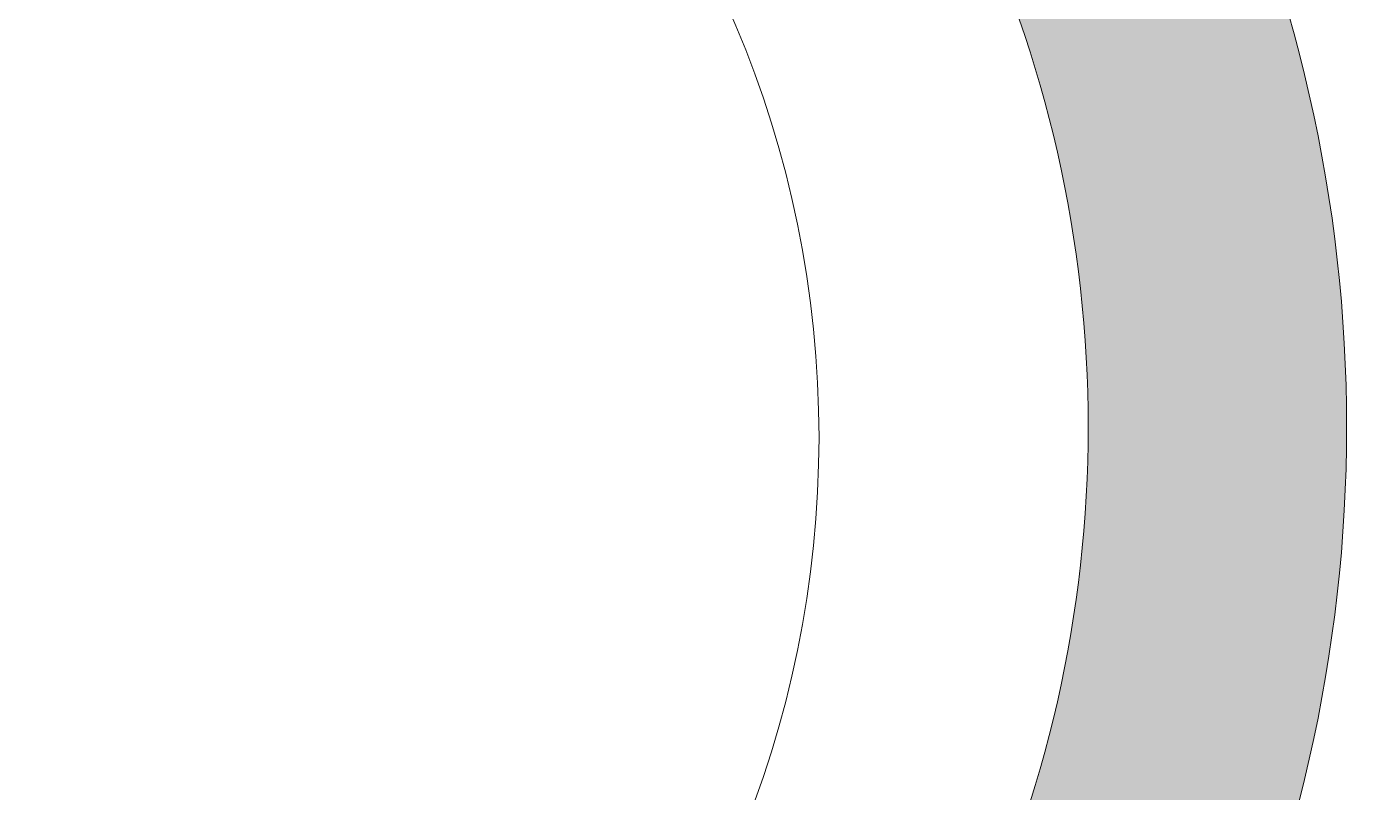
# Model space of a CAD drawing. Header units: metres. Extents: x 512 to 829, y -209 to 245.
# Drawn here: x 728.9843 to 729.2398, y -76.643 to -76.4949 of the extents above; entities that cross this region are included whole.
import ezdxf

# ---------------------------------------------------------------- set-up
doc = ezdxf.new("R2010")
doc.units = ezdxf.units.M
doc.header["$LTSCALE"] = 0.508
doc.layers.add('None', color=7, linetype='Continuous', lineweight=5)

msp = doc.modelspace()

# ---------------------------------------------------------------- hatches: boundary and pattern name
at = {"layer": 'None', "linetype": 'Continuous', "lineweight": 0}
h = msp.add_hatch(color=253, dxfattribs=at)
edge = h.paths.add_edge_path()
edge.add_arc((729.1245898182173, -76.3733199384825), 0.02631001257014599, 151.7176080550565, 235.6582726372639, ccw=False)
edge.add_arc((729.1245866397264, -76.37332192253189), 0.02630815379662751, 67.76075311907198, 151.7105229499699, ccw=False)
edge.add_line((729.1345436158067, -76.3489707914797), (729.1376486158067, -76.3515717914797))
edge.add_line((729.1376486158067, -76.35157179147961), (729.1407176158067, -76.35421579147962))
edge.add_line((729.1407176158067, -76.35421579147965), (729.1437466158067, -76.35690079147965))
edge.add_line((729.1437466158067, -76.35690079147969), (729.1467326158066, -76.3596227914797))
edge.add_line((729.1467326158066, -76.35962279147964), (729.1496896158067, -76.36239279147964))
edge.add_line((729.1496896158067, -76.36239279147969), (729.1526066158067, -76.3652057914797))
edge.add_line((729.1526066158067, -76.36520579147964), (729.1554786158067, -76.36805279147964))
edge.add_line((729.1554786158067, -76.36805279147961), (729.1583156158067, -76.37094479147962))
edge.add_line((729.1583156158067, -76.3709447914797), (729.1611086158067, -76.3738737914797))
edge.add_line((729.1611086158066, -76.3738737914797), (729.1638566158066, -76.37683579147969))
edge.add_line((729.1638566158067, -76.3768357914796), (729.1665706158067, -76.37984479147961))
edge.add_line((729.1665706158067, -76.37984479147963), (729.1692426158066, -76.38289279147962))
edge.add_line((729.1692426158066, -76.38289279147966), (729.1718656158066, -76.38596879147966))
edge.add_line((729.1718656158066, -76.38596879147963), (729.1744476158066, -76.38908579147963))
edge.add_line((729.1744476158067, -76.38908579147972), (729.1769886158066, -76.39224079147974))
edge.add_line((729.1769886158066, -76.39224079147971), (729.1794856158066, -76.3954327914797))
edge.add_line((729.1794856158067, -76.39543279147972), (729.1819306158067, -76.39864979147973))
edge.add_line((729.1819306158067, -76.39864979147967), (729.1843366158066, -76.40190679147966))
edge.add_line((729.1843366158066, -76.40190679147963), (729.1866976158066, -76.40520079147963))
edge.add_line((729.1866976158067, -76.40520079147961), (729.1890126158066, -76.4085257914796))
edge.add_line((729.1890126158066, -76.40852579147963), (729.1912776158066, -76.41188179147963))
edge.add_line((729.1912776158067, -76.41188179147969), (729.1934946158067, -76.41526479147969))
edge.add_line((729.1934946158067, -76.41526479147967), (729.1956656158067, -76.41868079147967))
edge.add_line((729.1956656158067, -76.41868079147969), (729.1977866158066, -76.4221217914797))
edge.add_line((729.1977866158066, -76.42212179147964), (729.1998656158066, -76.42560479147963))
edge.add_line((729.1998656158066, -76.42560479147971), (729.2018896158066, -76.42910679147973))
edge.add_line((729.2018896158066, -76.42910679147963), (729.2038686158066, -76.43264079147963))
edge.add_line((729.2038686158066, -76.43264079147968), (729.2057976158067, -76.43620679147969))
edge.add_line((729.2057976158067, -76.43620679147966), (729.2076716158067, -76.43978679147965))
edge.add_line((729.2076716158067, -76.43978679147972), (729.2094966158066, -76.44339479147973))
edge.add_line((729.2094966158066, -76.4433947914797), (729.2112756158066, -76.44703679147969))
edge.add_line((729.2112756158067, -76.44703679147972), (729.2130016158067, -76.45070179147973))
edge.add_line((729.2130016158067, -76.45070179147967), (729.2146756158066, -76.45438579147967))
edge.add_line((729.2146756158066, -76.4543857914797), (729.2162956158066, -76.4580917914797))
edge.add_line((729.2162956158066, -76.45809179147966), (729.2178656158067, -76.46181979147966))
edge.add_line((729.2178656158067, -76.46181979147968), (729.2193876158067, -76.46558179147968))
edge.add_line((729.2193876158067, -76.46558179147962), (729.2208526158067, -76.46935679147961))
edge.add_line((729.2208526158066, -76.46935679147964), (729.2222636158066, -76.47314579147965))
edge.add_line((729.2222636158067, -76.47314579147962), (729.2236246158067, -76.47696279147962))
edge.add_line((729.2236246158067, -76.47696279147965), (729.2249316158067, -76.48079679147966))
edge.add_line((729.2249316158067, -76.48079679147963), (729.2261806158067, -76.48463979147962))
edge.add_line((729.2261806158067, -76.48463979147971), (729.2273816158067, -76.48851079147971))
edge.add_line((729.2273816158066, -76.48851079147971), (729.2285246158066, -76.49239479147971))
edge.add_line((729.2285246158067, -76.49239479147968), (729.2296146158067, -76.49629079147968))
edge.add_line((729.2296146158067, -76.49629079147962), (729.2306506158067, -76.50020979147963))
edge.add_line((729.2306506158067, -76.50020979147962), (729.2316296158067, -76.50413079147962))
edge.add_line((729.2316296158067, -76.50413079147972), (729.2325546158067, -76.50806979147973))
edge.add_line((729.2325546158066, -76.50806979147967), (729.2334266158066, -76.51202879147968))
edge.add_line((729.2334266158067, -76.51202879147968), (729.2342396158067, -76.51598779147966))
edge.add_line((729.2342396158067, -76.51598779147969), (729.2349996158067, -76.5199637914797))
edge.add_line((729.2349996158066, -76.51996379147965), (729.2357046158066, -76.52395779147965))
edge.add_line((729.2357046158066, -76.52395779147969), (729.2363516158066, -76.5279497914797))
edge.add_line((729.2363516158066, -76.52794979147973), (729.2369446158066, -76.53195679147973))
edge.add_line((729.2369446158067, -76.53195679147973), (729.2374796158067, -76.53596679147972))
edge.add_line((729.2374796158067, -76.53596679147972), (729.2379606158067, -76.53999079147972))
edge.add_line((729.2379606158066, -76.53999079147968), (729.2383836158066, -76.54401979147968))
edge.add_line((729.2383836158067, -76.54401979147963), (729.2387516158067, -76.54804879147963))
edge.add_line((729.2387516158067, -76.54804879147969), (729.2390616158067, -76.5520817914797))
edge.add_line((729.2390616158067, -76.55208179147962), (729.2393166158067, -76.55612679147961))
edge.add_line((729.2393166158066, -76.55612679147964), (729.2395136158066, -76.56017379147963))
edge.add_line((729.2395136158067, -76.56017379147966), (729.2396546158067, -76.56420779147965))
edge.add_line((729.2396546158067, -76.5642077914797), (729.2397406158067, -76.56825779147971))
edge.add_line((729.2397406158067, -76.56825779147971), (729.2397686158067, -76.57230879147971))
edge.add_line((729.2397686158066, -76.57230879147971), (729.2397406158066, -76.5763597914797))
edge.add_line((729.2397406158067, -76.57635979147972), (729.2396546158067, -76.58040879147971))
edge.add_line((729.2396546158067, -76.58040879147961), (729.2395136158067, -76.58444379147963))
edge.add_line((729.2395136158067, -76.58444379147966), (729.2393166158067, -76.58849079147964))
edge.add_line((729.2393166158066, -76.58849079147967), (729.2390616158066, -76.59253379147967))
edge.add_line((729.2390616158067, -76.5925337914797), (729.2387516158067, -76.5965687914797))
edge.add_line((729.2387516158067, -76.59656879147974), (729.2383836158067, -76.60059779147974))
edge.add_line((729.2383836158067, -76.60059779147969), (729.2379606158067, -76.60462379147968))
edge.add_line((729.2379606158066, -76.60462379147964), (729.2374806158066, -76.60864979147964))
edge.add_line((729.2374806158067, -76.6086497914797), (729.2369436158067, -76.61266379147972))
edge.add_line((729.2369436158067, -76.61266379147969), (729.2363526158067, -76.6166587914797))
edge.add_line((729.2363526158067, -76.61665879147972), (729.2357056158068, -76.62065579147972))
edge.add_line((729.2357056158066, -76.62065579147963), (729.2349996158066, -76.62465279147962))
edge.add_line((729.2349996158066, -76.62465279147966), (729.2342396158066, -76.62862979147968))
edge.add_line((729.2342396158067, -76.62862979147974), (729.2334256158067, -76.63258979147973))
edge.add_line((729.2334256158067, -76.63258979147963), (729.2325566158067, -76.63653879147964))
edge.add_line((729.2325566158066, -76.63653879147967), (729.2316306158067, -76.64048679147966))
edge.add_line((729.2316306158067, -76.6404867914797), (729.2306486158067, -76.6444157914797))
edge.add_line((729.2306486158067, -76.64441579147967), (729.2296146158067, -76.64832579147968))
edge.add_line((729.2296146158067, -76.64832579147969), (729.2285246158067, -76.65222179147969))
edge.add_line((729.2285246158067, -76.65222179147963), (729.2273816158067, -76.65610579147963))
edge.add_line((729.2273816158066, -76.65610579147972), (729.2261806158066, -76.65997679147972))
edge.add_line((729.2261806158067, -76.65997679147972), (729.2249316158067, -76.66381979147971))
edge.add_line((729.2249316158067, -76.66381979147968), (729.2236246158067, -76.66765379147968))
edge.add_line((729.2236246158067, -76.66765379147967), (729.2222656158067, -76.67146679147967))
edge.add_line((729.2222656158067, -76.6714667914797), (729.2208536158067, -76.67525979147969))
edge.add_line((729.2208536158066, -76.67525979147968), (729.2193856158066, -76.67903979147968))
edge.add_line((729.2193856158067, -76.67903979147968), (729.2178686158067, -76.6827887914797))
edge.add_line((729.2178686158067, -76.68278879147965), (729.2163006158066, -76.68651479147965))
edge.add_line((729.2163006158066, -76.68651479147968), (729.2146776158066, -76.69022679147969))
edge.add_line((729.2146776158066, -76.69022679147963), (729.2130036158067, -76.69391079147962))
edge.add_line((729.2130036158067, -76.69391079147965), (729.2112776158067, -76.69757579147966))
edge.add_line((729.2112776158067, -76.69757579147972), (729.2094976158066, -76.70121879147972))
edge.add_line((729.2094976158066, -76.70121879147973), (729.2076756158067, -76.70482279147974))
edge.add_line((729.2076756158067, -76.70482279147973), (729.2057956158067, -76.70841479147973))
edge.add_line((729.2057956158067, -76.70841479147964), (729.2038636158067, -76.71198279147964))
edge.add_line((729.2038636158067, -76.71198279147973), (729.2018896158066, -76.71550879147972))
edge.add_line((729.2018896158066, -76.71550879147969), (729.1998686158066, -76.7190047914797))
edge.add_line((729.1998686158066, -76.71900479147973), (729.1977906158066, -76.72248779147972))
edge.add_line((729.1977906158066, -76.7224877914797), (729.1956666158067, -76.72593479147969))
edge.add_line((729.1956666158067, -76.72593479147963), (729.1934956158067, -76.72935079147963))
edge.add_line((729.1934956158067, -76.72935079147965), (729.1912756158067, -76.73273879147965))
edge.add_line((729.1912756158067, -76.73273879147973), (729.1890096158068, -76.73609379147973))
edge.add_line((729.1890096158066, -76.73609379147968), (729.1866986158067, -76.73941279147968))
edge.add_line((729.1866986158067, -76.73941279147971), (729.1843416158067, -76.7427017914797))
edge.add_line((729.1843416158067, -76.7427017914797), (729.1819366158068, -76.74595879147972))
edge.add_line((729.1819366158066, -76.74595879147967), (729.1794886158067, -76.74917979147966))
edge.add_line((729.1794886158067, -76.74917979147972), (729.1769886158066, -76.75237579147972))
edge.add_line((729.1769886158066, -76.75237579147972), (729.1744516158067, -76.75552479147971))
edge.add_line((729.1744516158067, -76.75552479147973), (729.1718726158067, -76.75863879147974))
edge.add_line((729.1718726158067, -76.75863879147971), (729.1692426158068, -76.76172379147971))
edge.add_line((729.1692426158066, -76.76172379147965), (729.1665746158067, -76.76476679147964))
edge.add_line((729.1665746158067, -76.7647667914797), (729.1638636158067, -76.7677717914797))
edge.add_line((729.1638636158067, -76.76777179147973), (729.1611106158067, -76.77073979147973))
edge.add_line((729.1611106158067, -76.77073979147963), (729.1583166158067, -76.77366979147963))
edge.add_line((729.1583166158066, -76.77366979147973), (729.1554796158066, -76.77656179147972))
edge.add_line((729.1554796158066, -76.77656179147971), (729.1526076158066, -76.77940879147971))
edge.add_line((729.1526076158067, -76.77940879147968), (729.1496906158067, -76.78222179147969))
edge.add_line((729.1496906158067, -76.78222179147963), (729.1467336158066, -76.78499179147963))
edge.add_line((729.1467336158066, -76.78499179147968), (729.1437516158067, -76.78771079147968))
edge.add_line((729.1437516158067, -76.78771079147964), (729.1407196158067, -76.79039879147963))
edge.add_line((729.1407196158067, -76.79039879147967), (729.1376476158067, -76.79304479147967))
edge.add_line((729.1376476158066, -76.7930447914797), (729.1345496158066, -76.7956397914797))
edge.add_arc((729.1245922515816, -76.7712897423529), 0.0263072992682369, -151.712197249506, -67.75907881954078, ccw=False)
edge.add_arc((729.1245924662818, -76.77128982811041), 0.02630744768851916, 124.33670262321169, 208.2874166844701, ccw=False)
edge.add_line((729.1097536158067, -76.74956679147965), (729.1157246158067, -76.74618479147966))
edge.add_line((729.1157246158067, -76.74618479147966), (729.1150106158067, -76.74619679147966))
edge.add_line((729.1150106158067, -76.74619679147963), (729.1152436158067, -76.74597879147963))
edge.add_line((729.1152436158067, -76.74597879147973), (729.1176516158066, -76.74365679147974))
edge.add_line((729.1176516158066, -76.74365679147968), (729.1200306158066, -76.74129779147968))
edge.add_line((729.1200306158066, -76.74129779147972), (729.1223756158066, -76.73890779147973))
edge.add_line((729.1223756158066, -76.73890779147973), (729.1246876158066, -76.73648379147974))
edge.add_line((729.1246876158067, -76.73648379147971), (729.1269706158067, -76.73402279147972))
edge.add_line((729.1269706158066, -76.73402279147967), (729.1292126158066, -76.73153779147967))
edge.add_line((729.1292126158066, -76.7315377914797), (729.1314176158066, -76.7290217914797))
edge.add_line((729.1314176158066, -76.72902179147968), (729.1335916158066, -76.72647179147968))
edge.add_line((729.1335916158066, -76.72647179147964), (729.1357276158066, -76.72389279147964))
edge.add_line((729.1357276158067, -76.72389279147967), (729.1378276158067, -76.72128679147967))
edge.add_line((729.1378276158067, -76.72128679147966), (729.1398916158067, -76.71864779147967))
edge.add_line((729.1398916158066, -76.71864779147973), (729.1419196158066, -76.71597979147973))
edge.add_line((729.1419196158066, -76.71597979147964), (729.1439076158066, -76.71328779147964))
edge.add_line((729.1439076158067, -76.71328779147973), (729.1458596158067, -76.71056379147973))
edge.add_line((729.1458596158067, -76.71056379147967), (729.1477736158067, -76.70781379147968))
edge.add_line((729.1477736158066, -76.70781379147968), (729.1496456158067, -76.70504279147967))
edge.add_line((729.1496456158067, -76.70504279147963), (729.1514836158067, -76.70223779147963))
edge.add_line((729.1514836158067, -76.70223779147966), (729.1532816158067, -76.69940879147967))
edge.add_line((729.1532816158067, -76.69940879147964), (729.1550356158067, -76.69656279147964))
edge.add_line((729.1550356158067, -76.69656279147966), (729.1567536158067, -76.69368279147967))
edge.add_line((729.1567536158067, -76.69368279147966), (729.1584296158067, -76.69078279147965))
edge.add_line((729.1584296158067, -76.6907827914797), (729.1600636158066, -76.6878647914797))
edge.add_line((729.1600636158066, -76.68786479147968), (729.1616596158066, -76.6849167914797))
edge.add_line((729.1616596158067, -76.68491679147974), (729.1632126158066, -76.68194979147972))
edge.add_line((729.1632126158066, -76.68194979147972), (729.1647226158066, -76.67896379147972))
edge.add_line((729.1647226158067, -76.67896379147965), (729.1661956158067, -76.67594779147966))
edge.add_line((729.1661956158066, -76.67594779147964), (729.1676236158066, -76.67291579147964))
edge.add_line((729.1676236158066, -76.67291579147968), (729.1690086158067, -76.66986779147969))
edge.add_line((729.1690086158067, -76.66986779147965), (729.1703496158067, -76.66680179147964))
edge.add_line((729.1703496158067, -76.66680179147966), (729.1716486158067, -76.66371379147965))
edge.add_line((729.1716486158067, -76.66371379147972), (729.1729046158067, -76.66061079147974))
edge.add_line((729.1729046158066, -76.66061079147971), (729.1741176158066, -76.6574867914797))
edge.add_line((729.1741176158066, -76.65748679147964), (729.1752846158066, -76.65435079147964))
edge.add_line((729.1752846158066, -76.65435079147971), (729.1764106158066, -76.65119279147972))
edge.add_line((729.1764106158066, -76.65119279147973), (729.1774906158066, -76.64802479147973))
edge.add_line((729.1774906158066, -76.64802479147966), (729.1785256158066, -76.64484079147967))
edge.add_line((729.1785256158066, -76.64484079147974), (729.1795186158066, -76.64163879147974))
edge.add_line((729.1795186158066, -76.64163879147964), (729.1804636158066, -76.63842779147964))
edge.add_line((729.1804636158066, -76.63842779147967), (729.1813676158066, -76.63519779147967))
edge.add_line((729.1813676158067, -76.63519779147964), (729.1822236158067, -76.63196179147964))
edge.add_line((729.1822236158066, -76.63196179147963), (729.1830346158066, -76.62871579147964))
edge.add_line((729.1830346158067, -76.62871579147964), (729.1837986158067, -76.62545679147962))
edge.add_line((729.1837986158066, -76.62545679147968), (729.1845196158066, -76.62218279147969))
edge.add_line((729.1845196158067, -76.62218279147964), (729.1851936158067, -76.61890279147963))
edge.add_line((729.1851936158066, -76.61890279147963), (729.1858226158066, -76.61561179147964))
edge.add_line((729.1858226158066, -76.61561179147964), (729.1864056158066, -76.61231179147964))
edge.add_line((729.1864056158066, -76.61231179147967), (729.1869406158066, -76.60900479147969))
edge.add_line((729.1869406158066, -76.60900479147972), (729.1874316158066, -76.60568979147972))
edge.add_line((729.1874316158066, -76.60568979147968), (729.1878746158067, -76.60237479147968))
edge.add_line((729.1878746158067, -76.60237479147963), (729.1882706158067, -76.59905179147964))
edge.add_line((729.1882706158067, -76.59905179147972), (729.1886216158067, -76.59571079147972))
edge.add_line((729.1886216158067, -76.59571079147963), (729.1889266158067, -76.59237979147964))
edge.add_line((729.1889266158066, -76.59237979147963), (729.1891826158067, -76.58904479147962))
edge.add_line((729.1891826158067, -76.58904479147964), (729.1893936158067, -76.58570179147964))
edge.add_line((729.1893936158067, -76.58570179147966), (729.1895556158067, -76.58235479147967))
edge.add_line((729.1895556158066, -76.5823547914797), (729.1896736158067, -76.57900479147969))
edge.add_line((729.1896736158067, -76.57900479147963), (729.1897446158067, -76.57565579147963))
edge.add_line((729.1897446158066, -76.57565579147968), (729.1897676158067, -76.57230879147968))
edge.add_line((729.1897676158067, -76.57230879147971), (729.1897446158066, -76.56896179147971))
edge.add_line((729.1897446158066, -76.56896179147964), (729.1896736158066, -76.56561179147965))
edge.add_line((729.1896736158067, -76.56561179147968), (729.1895556158066, -76.56226279147968))
edge.add_line((729.1895556158066, -76.56226279147972), (729.1893936158066, -76.55891579147972))
edge.add_line((729.1893936158067, -76.55891579147965), (729.1891826158067, -76.55557079147965))
edge.add_line((729.1891826158067, -76.55557079147968), (729.1889266158066, -76.55223879147968))
edge.add_line((729.1889266158066, -76.55223879147968), (729.1886216158066, -76.54890479147969))
edge.add_line((729.1886216158067, -76.54890479147969), (729.1882716158067, -76.5455687914797))
edge.add_line((729.1882716158067, -76.5455687914797), (729.1878736158067, -76.5422407914797))
edge.add_line((729.1878736158067, -76.54224079147968), (729.1874306158066, -76.53892279147968))
edge.add_line((729.1874306158066, -76.53892279147965), (729.1869406158066, -76.53560979147964))
edge.add_line((729.1869406158066, -76.53560979147971), (729.1864046158066, -76.53230379147972))
edge.add_line((729.1864046158066, -76.53230379147965), (729.1858226158066, -76.52900379147965))
edge.add_line((729.1858226158066, -76.52900379147968), (729.1851926158066, -76.5257107914797))
edge.add_line((729.1851926158066, -76.5257107914797), (729.1845206158066, -76.5224357914797))
edge.add_line((729.1845206158067, -76.52243579147967), (729.1837996158067, -76.51916279147966))
edge.add_line((729.1837996158067, -76.51916279147963), (729.1830336158067, -76.51590279147963))
edge.add_line((729.1830336158066, -76.51590279147968), (729.1822236158066, -76.51265579147967))
edge.add_line((729.1822236158066, -76.51265579147969), (729.1813666158066, -76.50941679147968))
edge.add_line((729.1813666158066, -76.50941679147968), (729.1804636158066, -76.50618879147967))
edge.add_line((729.1804636158066, -76.50618879147964), (729.1795186158066, -76.50297779147965))
edge.add_line((729.1795186158066, -76.50297779147968), (729.1785256158066, -76.49977579147968))
edge.add_line((729.1785256158066, -76.49977579147969), (729.1774906158066, -76.4965917914797))
edge.add_line((729.1774906158066, -76.49659179147966), (729.1764116158066, -76.49342679147966))
edge.add_line((729.1764116158066, -76.49342679147969), (729.1752856158066, -76.4902677914797))
edge.add_line((729.1752856158066, -76.49026779147971), (729.1741156158066, -76.48712679147971))
edge.add_line((729.1741156158066, -76.48712679147968), (729.1729036158066, -76.48400379147967))
edge.add_line((729.1729036158067, -76.48400379147972), (729.1716476158067, -76.48089979147973))
edge.add_line((729.1716476158067, -76.48089979147971), (729.1703466158067, -76.47780879147972))
edge.add_line((729.1703466158067, -76.47780879147967), (729.1690056158067, -76.47474279147967))
edge.add_line((729.1690056158067, -76.47474279147968), (729.1676216158066, -76.47169679147969))
edge.add_line((729.1676216158066, -76.47169679147964), (729.1661926158066, -76.46866179147963))
edge.add_line((729.1661926158066, -76.46866179147969), (729.1647226158066, -76.4656527914797))
edge.add_line((729.1647226158067, -76.46565279147967), (729.1632116158066, -76.46266579147967))
edge.add_line((729.1632116158066, -76.46266579147971), (729.1616576158066, -76.4596967914797))
edge.add_line((729.1616576158067, -76.4596967914797), (729.1600646158067, -76.45675179147972))
edge.add_line((729.1600646158066, -76.45675179147963), (729.1584296158067, -76.45383279147963))
edge.add_line((729.1584296158067, -76.45383279147961), (729.1567516158067, -76.45092879147961))
edge.add_line((729.1567516158067, -76.45092879147967), (729.1550356158067, -76.44805479147968))
edge.add_line((729.1550356158067, -76.44805479147965), (729.1532826158067, -76.44520979147964))
edge.add_line((729.1532826158067, -76.44520979147967), (729.1514836158067, -76.44237879147965))
edge.add_line((729.1514836158067, -76.44237879147965), (729.1496436158067, -76.43957179147965))
edge.add_line((729.1496436158067, -76.4395717914797), (729.1477716158066, -76.4367977914797))
edge.add_line((729.1477716158066, -76.43679779147965), (729.1458596158067, -76.43405079147965))
edge.add_line((729.1458596158067, -76.43405079147965), (729.1439066158067, -76.43132679147965))
edge.add_line((729.1439066158067, -76.4313267914797), (729.1419166158067, -76.4286327914797))
edge.add_line((729.1419166158066, -76.42863279147969), (729.1398886158066, -76.42596479147969))
edge.add_line((729.1398886158066, -76.42596479147971), (729.1378256158066, -76.42332679147972))
edge.add_line((729.1378256158066, -76.42332679147967), (729.1357226158066, -76.42071679147966))
edge.add_line((729.1357226158067, -76.42071679147966), (729.1335886158067, -76.41813979147966))
edge.add_line((729.1335886158066, -76.41813979147969), (729.1314186158066, -76.41559579147969))
edge.add_line((729.1314186158066, -76.41559579147963), (729.1292056158067, -76.41307079147963))
edge.add_line((729.1292056158067, -76.41307079147964), (729.1269636158066, -76.41058479147965))
edge.add_line((729.1269636158066, -76.41058479147966), (729.1246866158066, -76.40813079147966))
edge.add_line((729.1246866158067, -76.40813079147972), (729.1223746158067, -76.40570679147973))
edge.add_line((729.1223746158066, -76.4057067914797), (729.1200296158066, -76.40331679147971))
edge.add_line((729.1200296158066, -76.40331679147971), (729.1176506158066, -76.4009577914797))
edge.add_line((729.1176506158066, -76.40095779147964), (729.1156956158067, -76.39907279147965))
edge.add_line((729.1156956158067, -76.39907279147963), (729.1097476158067, -76.39504379147962))
edge.add_line((729.1097476158067, -76.39504379147968), (729.1097476158067, -76.39504379147968))
msp.add_hatch(color=9, dxfattribs=at).paths.add_polyline_path([(729.1353446158066, -76.3596407914797), (729.1368328970567, -76.36150114304212), (729.1382977408067, -76.36333219772962), (729.1397391470566, -76.3651339555422), (729.1411571158067, -76.36690641647965), (729.1425516470566, -76.36864958054218), (729.1439227408066, -76.37036344772969), (729.1452703970567, -76.37204801804216), (729.1465946158066, -76.37370329147961), (729.1478953970567, -76.37532926804215), (729.1491727408066, -76.37692594772966), (729.1504266470566, -76.37849333054214), (729.1516571158066, -76.38003141647971), (729.1528641470567, -76.38154020554214), (729.1540477408066, -76.38301969772965), (729.1552078970567, -76.38446989304214), (729.1563446158067, -76.38589079147971), (729.1574578970567, -76.38728239304214), (729.1585477408066, -76.38864469772966), (729.1596141470567, -76.38997770554215), (729.1606571158067, -76.39128141647961), (729.1616766470567, -76.39255583054216), (729.1626727408067, -76.39380094772969), (729.1636453970567, -76.39501676804218), (729.1645946158067, -76.39620329147965), (729.1655203970566, -76.3973605180422), (729.1664227408066, -76.39848844772962), (729.1673016470567, -76.39958708054212), (729.1681571158067, -76.4006564164797), (729.1689891470567, -76.40169645554215), (729.1697977408066, -76.40270719772968), (729.1705828970566, -76.40368864304219), (729.1713446158067, -76.40464079147966), (729.1720828970566, -76.40556364304211), (729.1727977408067, -76.40645719772965), (729.1734891470567, -76.40732145554216), (729.1741571158067, -76.40815641647964), (729.1748016470567, -76.40896208054221), (729.1754227408067, -76.40973844772964), (729.1760203970566, -76.41048551804215), (729.1765946158066, -76.41120329147964), (729.1771453970566, -76.41189176804221), (729.1776727408067, -76.41255094772964), (729.1781766470567, -76.41318083054216), (729.1786571158067, -76.41378141647965), (729.1791141470567, -76.41435270554211), (729.1795477408067, -76.41489469772966), (729.1799578970566, -76.41540739304219), (729.1803446158067, -76.41589079147968), (729.1807078970567, -76.41634489304215), (729.1810477408067, -76.4167696977297), (729.1813641470567, -76.41716520554212), (729.1816571158066, -76.41753141647962), (729.1819266470567, -76.4178683305422), (729.1821727408067, -76.41817594772965), (729.1823953970567, -76.41845426804218), (729.1825946158067, -76.41870329147969), (729.1827703970566, -76.41892301804216), (729.1829227408067, -76.41911344772961), (729.1830516470567, -76.41927458054215), (729.1831571158067, -76.41940641647966), (729.1832391470566, -76.41950895554214), (729.1832977408067, -76.41958219772971), (729.1833328970566, -76.41962614304214), (729.1833446158066, -76.41964079147965), (729.1833494986191, -76.4196527543703), (729.1833641470566, -76.41968864304215), (729.1833885611192, -76.4197484574953), (729.1834227408067, -76.41983219772965), (729.1834666861191, -76.4199398637453), (729.1835203970567, -76.42007145554214), (729.1835838736191, -76.4202269731203), (729.1836571158067, -76.42040641647964), (729.1837401236191, -76.42060978562029), (729.1838328970566, -76.42083708054213), (729.1839354361191, -76.42108830124528), (729.1840477408067, -76.42136344772962), (729.1841698111192, -76.42166251999527), (729.1843016470566, -76.42198551804222), (729.1844432486191, -76.42233244187025), (729.1845946158066, -76.4227032914797), (729.1847557486192, -76.42309806687024), (729.1849266470566, -76.42351676804219), (729.1851073111192, -76.42395939499534), (729.1852977408066, -76.42442594772967), (729.1854979361192, -76.42491642624532), (729.1857078970567, -76.42543083054215), (729.1859276236191, -76.4259691606203), (729.1861571158066, -76.42653141647963), (729.1863963736191, -76.42711759812028), (729.1866453970566, -76.42772770554222), (729.1869041861191, -76.42836173874525), (729.1871727408067, -76.4290196977297), (729.1874510611192, -76.42970158249534), (729.1877391470566, -76.43040739304217), (729.1880369986192, -76.43113712937031), (729.1883446158066, -76.43189079147965), (729.1886619986192, -76.43266837937028), (729.1889891470566, -76.43346989304212), (729.1893260611191, -76.43429533249525), (729.1896727408066, -76.4351446977297), (729.1900291861192, -76.43601798874533), (729.1903953970567, -76.43691520554216), (729.1907713736191, -76.4378363481203), (729.1911571158066, -76.43878141647963), (729.1915526236191, -76.43975041062026), (729.1919578970567, -76.4407433305422), (729.1923729361191, -76.44176017624534), (729.1927977408067, -76.44280094772967), (729.1932323111191, -76.4438656449953), (729.1936766470567, -76.44495426804212), (729.1941307486192, -76.44606681687026), (729.1945946158066, -76.4472032914797), (729.1950682486191, -76.44836369187033), (729.1955516470566, -76.44954801804215), (729.1960448111191, -76.45075626999528), (729.1965477408066, -76.45198844772972), (729.1970604361192, -76.45324455124535), (729.1975828970567, -76.45452458054217), (729.1981151236191, -76.4558285356203), (729.1986571158067, -76.45715641647962), (729.1992088736191, -76.45850822312025), (729.1997703970567, -76.45988395554218), (729.2003416861191, -76.46128361374531), (729.2009227408066, -76.46270719772963), (729.2015135611191, -76.46415470749525), (729.2021141470567, -76.46562614304219), (729.2027244986192, -76.46712150437031), (729.2033446158066, -76.46864079147963), (729.203966734459, -76.47016724643572), (729.204583090416, -76.47168411130394), (729.2051936836777, -76.47319138608418), (729.2057985142442, -76.47468907077655), (729.2063975821153, -76.47617716538105), (729.206990887291, -76.47765566989767), (729.2075784297715, -76.47912458432631), (729.2081602095567, -76.4805839086672), (729.2087362266465, -76.4820336429201), (729.209306481041, -76.48347378708513), (729.2098709727403, -76.48490434116229), (729.2104297017441, -76.48632530515158), (729.2109826680528, -76.48773667905289), (729.211529871666, -76.48913846286644), (729.212071312584, -76.490530656592), (729.2126069908066, -76.4919132602297), (729.2131369063341, -76.49328627377952), (729.213661059166, -76.49464969724136), (729.2141794493027, -76.49600353061544), (729.2146920767442, -76.49734777390154), (729.2151989414903, -76.49868242709977), (729.215700043541, -76.50000749021012), (729.2161953828966, -76.50132296323261), (729.2166849595567, -76.50262884616711), (729.2171687735215, -76.50392513901386), (729.217646824791, -76.50521184177262), (729.2181191133652, -76.50648895444351), (729.2185856392441, -76.50775647702653), (729.2190464024277, -76.50901440952168), (729.2195014029161, -76.51026275192885), (729.219950640709, -76.51150150424826), (729.2203941158067, -76.51273066647968), (729.220831828209, -76.51395023862324), (729.2212637779161, -76.51516022067892), (729.2216899649278, -76.51636061264662), (729.2221103892441, -76.51755141452657), (729.2225250508652, -76.51873262631852), (729.222933949791, -76.51990424802261), (729.2233370860215, -76.52106627963883), (729.2237344595567, -76.52221872116718), (729.2241260703966, -76.52336157260766), (729.224511918541, -76.52449483396015), (729.2248920039902, -76.52561850522477), (729.2252663267442, -76.52673258640152), (729.2256348868027, -76.5278370774904), (729.225997684166, -76.52893197849141), (729.226354718834, -76.53001728940444), (729.2267059908066, -76.53109301022971), (729.227051500084, -76.532159140967), (729.227391246666, -76.53321568161641), (729.2277252305528, -76.53426263217796), (729.2280534517441, -76.53529999265152), (729.2283759102403, -76.53632776303732), (729.228692606041, -76.53734594333514), (729.2290035391466, -76.53835453354509), (729.2293087095567, -76.53935353366717), (729.2296081172715, -76.54034294370138), (729.2299017622911, -76.5413227636476), (729.2301896446153, -76.54229299350607), (729.2304717642442, -76.54325363327655), (729.2307481211777, -76.54420468295916), (729.231018715416, -76.5451461425539), (729.231283546959, -76.54607801206078), (729.2315426158067, -76.54700029147966), (729.2317923445664, -76.54790960727553), (729.2320291558457, -76.54880258591322), (729.2322530496446, -76.54967922739274), (729.2324640259629, -76.5505395317141), (729.2326620848008, -76.55138349887716), (729.2328472261582, -76.55221112888205), (729.2330194500352, -76.55302242172866), (729.2331787564317, -76.5538173774172), (729.2333251453476, -76.55459599594747), (729.2334586167832, -76.55535827731956), (729.2335791707383, -76.55610422153336), (729.233686807213, -76.55683382858899), (729.233781526207, -76.55754709848645), (729.2338633277208, -76.55824403122574), (729.2339322117539, -76.55892462680686), (729.2339881783066, -76.55958888522969), (729.234031227379, -76.56023680649434), (729.2340613589707, -76.56086839060072), (729.2340785730821, -76.56148363754903), (729.2340828697129, -76.56208254733906), (729.2340742488633, -76.56266511997092), (729.2340527105332, -76.56323135544449), (729.2340182547227, -76.56378125376), (729.2339708814317, -76.56431481491722), (729.2339105906602, -76.56483203891617), (729.2338373824082, -76.56533292575705), (729.2337512566758, -76.56581747543964), (729.233652213463, -76.56628568796407), (729.2335402527696, -76.56673756333021), (729.2334153745958, -76.56717310153829), (729.2332775789414, -76.56759230258808), (729.2331268658066, -76.5679951664797), (729.2329632351914, -76.56838169321304), (729.2327866870958, -76.5687518827882), (729.2325972215195, -76.5691057352052), (729.2323948384629, -76.56944325046402), (729.2321795379258, -76.56976442856467), (729.2319513199083, -76.57006926950703), (729.2317101844102, -76.57035777329122), (729.2314561314316, -76.57062993991713), (729.2311891609727, -76.57088576938497), (729.2309092730333, -76.57112526169453), (729.2306164676133, -76.57134841684592), (729.2303107447129, -76.57155523483902), (729.229992104332, -76.57174571567396), (729.2296605464708, -76.57191985935071), (729.2293160711289, -76.5720776658693), (729.2289586783066, -76.57221913522972), (729.2285883680039, -76.57234426743184), (729.2282051402208, -76.5724530624758), (729.2278089949571, -76.57254552036147), (729.227399932213, -76.57262164108909), (729.2269779519883, -76.57268142465841), (729.2265430542832, -76.57272487106957), (729.2260952390977, -76.57275198032244), (729.2256345064317, -76.57276275241713), (729.2251608562851, -76.57275718735366), (729.2246742886582, -76.57273528513201), (729.2241748035508, -76.57269704575208), (729.2236624009629, -76.57264246921409), (729.2231370808945, -76.57257155551781), (729.2225988433457, -76.57248430466325), (729.2220476883165, -76.57238071665051), (729.2214836158066, -76.57226079147972), (729.220917541832, -76.5721286718508), (729.2203603824082, -76.57198850046404), (729.2198121375352, -76.57184027731955), (729.2192728072129, -76.57168400241721), (729.2187423914414, -76.57151967575703), (729.2182208902207, -76.571347297339), (729.2177083035508, -76.57116686716324), (729.2172046314316, -76.57097838522964), (729.2167098738634, -76.5707818515383), (729.2162240308458, -76.570577266089), (729.2157471023789, -76.57036462888198), (729.2152790884629, -76.57014393991722), (729.2148199890977, -76.5699151991945), (729.2143698042833, -76.56967840671405), (729.2139285340196, -76.56943356247575), (729.2134961783066, -76.56918066647972), (729.2130727371446, -76.56891971872574), (729.2126582105332, -76.56865071921402), (729.2122525984727, -76.56837366794457), (729.2118559009629, -76.56808856491716), (729.211468118004, -76.56779541013202), (729.2110892495957, -76.56749420358904), (729.2107192957383, -76.56718494528832), (729.2103582564316, -76.56686763522964), (729.2100061316758, -76.56654227341323), (729.2096629214707, -76.5662088598391), (729.2093286258164, -76.565867394507), (729.2090032447129, -76.56551787741716), (729.2086867781602, -76.56516030856949), (729.2083792261582, -76.56479468796408), (729.208080588707, -76.56442101560071), (729.2077908658066, -76.56403929147973), (729.2075100574571, -76.56364951560079), (729.2072381636582, -76.563251687964), (729.2069751844102, -76.56284580856948), (729.2067211197129, -76.56243187741723), (729.2064759695664, -76.56200989450701), (729.2062397339707, -76.56157985983907), (729.2060124129258, -76.56114177341328), (729.2057940064317, -76.56069563522965), (729.2055845144884, -76.56024144528828), (729.2053839370957, -76.55977920358907), (729.2051922742539, -76.55930891013202), (729.2050095259629, -76.55883056491723), (729.2048356922227, -76.55834416794448), (729.2046707730332, -76.557849719214), (729.2045147683946, -76.5573472187258), (729.2043676783067, -76.55683666647963), (729.2042295027695, -76.55631806247573), (729.2041002417832, -76.55579140671409), (729.2039798953476, -76.5552566991945), (729.2038684634629, -76.55471393991718), (729.2037659461289, -76.55416312888201), (729.2036723433457, -76.553604266089), (729.2035876551133, -76.55303735153825), (729.2035118814316, -76.55246238522966), (729.2034450223008, -76.55187936716322), (729.2033870777207, -76.55128829733906), (729.2033380476914, -76.55068917575704), (729.2032979322129, -76.55008200241718), (729.2032667312852, -76.54946677731948), (729.2032444449083, -76.54884350046405), (729.2032310730821, -76.54821217185076), (729.2032266158067, -76.54757279147964), (729.1837996158067, -76.47564079147969), (729.1634416158066, -76.43239079147963), (729.1220186158066, -76.39096679147963), (729.1216319952011, -76.39056930026868), (729.1212642583848, -76.39016888913591), (729.1209154053574, -76.3897655580812), (729.1205854361192, -76.38935930710466), (729.1202743506699, -76.38895013620629), (729.1199821490097, -76.38853804538587), (729.1197088311387, -76.38812303464374), (729.1194543970566, -76.38770510397967), (729.1192188467637, -76.38728425339377), (729.1190021802598, -76.38686048288594), (729.118804397545, -76.38643379245627), (729.1186254986192, -76.38600418210467), (729.1184654834824, -76.38557165183124), (729.1183243521348, -76.38513620163587), (729.1182021045762, -76.38469783151868), (729.1180987408067, -76.38425654147966), (729.1180142608262, -76.3838123315187), (729.1179486646348, -76.38336520163591), (729.1179019522324, -76.38291515183118), (729.1178741236191, -76.38246218210463), (729.117865178795, -76.38200629245625), (729.1178751177598, -76.38154748288594), (729.1179039405137, -76.38108575339379), (729.1179516470567, -76.3806211039797), (729.1180182373887, -76.38015353464368), (729.1181037115098, -76.37968304538595), (729.1182080694199, -76.37920963620627), (729.1183313111192, -76.37873330710465), (729.1184734366075, -76.37825405808121), (729.1186344458848, -76.37777188913594), (729.1188143389512, -76.37728680026873), (729.1190131158066, -76.3767987914797), (729.1192307764512, -76.37630786276873), (729.1194673208848, -76.37581401413593), (729.1197227491075, -76.37531724558119), (729.1199970611192, -76.37481755710462), (729.1202902569199, -76.37431494870623), (729.1206023365098, -76.3738094203859), (729.1209332998887, -76.37330097214374), (729.1212831470566, -76.37278960397964), (729.1216518780137, -76.37227531589372), (729.1220394927598, -76.37175810788597), (729.122445991295, -76.37123797995628), (729.1228713736192, -76.37071493210465), (729.1233156397325, -76.37018896433119), (729.1237787896348, -76.36966007663591), (729.1242608233262, -76.36912826901869), (729.1247617408067, -76.36859354147964), (729.1252815420762, -76.36805589401877), (729.1258202271348, -76.36751532663595), (729.1263777959824, -76.3669718393312), (729.1269542486192, -76.36642543210462), (729.1275495850449, -76.36587610495621), (729.1281638052598, -76.36532385788587), (729.1287969092637, -76.3647686908937), (729.1294488970567, -76.3642106039797), (729.1301197686387, -76.36364959714376), (729.1308095240098, -76.36308567038589), (729.13151816317, -76.36251882370618), (729.1322456861192, -76.36194905710465), (729.1329920928574, -76.36137637058118), (729.1337573833848, -76.36080076413589), (729.1345415577011, -76.36022223776877)])

# ---------------------------------------------------------------- linework, layer by layer
at = {"layer": 'None', "color": 7, "linetype": 'Continuous', "lineweight": 9}
for p, q in [((729.1774906158066, -76.49659179147966), (729.1764116158066, -76.49342679147969)), ((729.2285246158067, -76.49239479147968), (729.2296146158067, -76.49629079147962)), ((729.2296146158067, -76.49629079147962), (729.2306506158067, -76.50020979147962)), ((729.1785256158066, -76.49977579147969), (729.1774906158066, -76.49659179147966)), ((729.1795186158066, -76.50297779147968), (729.1785256158066, -76.49977579147969)), ((729.2306506158067, -76.50020979147962), (729.2316296158067, -76.50413079147972)), ((729.1804636158066, -76.50618879147964), (729.1795186158066, -76.50297779147968)), ((729.1813666158066, -76.50941679147968), (729.1804636158066, -76.50618879147964)), ((729.2316296158067, -76.50413079147972), (729.2325546158066, -76.50806979147967)), ((729.2325546158066, -76.50806979147967), (729.2334266158067, -76.51202879147968)), ((729.1822236158066, -76.51265579147969), (729.1813666158066, -76.50941679147968)), ((729.1830336158066, -76.51590279147968), (729.1822236158066, -76.51265579147969)), ((729.2334266158067, -76.51202879147968), (729.2342396158067, -76.51598779147969)), ((729.1837996158067, -76.51916279147963), (729.1830336158066, -76.51590279147968)), ((729.2342396158067, -76.51598779147969), (729.2349996158066, -76.51996379147965)), ((729.1845206158067, -76.52243579147967), (729.1837996158067, -76.51916279147963)), ((729.2349996158066, -76.51996379147965), (729.2357046158066, -76.52395779147969)), ((729.1851926158066, -76.5257107914797), (729.1845206158067, -76.52243579147967)), ((729.2357046158066, -76.52395779147969), (729.2363516158066, -76.52794979147973)), ((729.1858226158066, -76.52900379147968), (729.1851926158066, -76.5257107914797)), ((729.1864046158066, -76.53230379147965), (729.1858226158066, -76.52900379147968)), ((729.2363516158066, -76.52794979147973), (729.2369446158067, -76.53195679147973)), ((729.2369446158067, -76.53195679147973), (729.2374796158067, -76.53596679147972)), ((729.1869406158066, -76.53560979147971), (729.1864046158066, -76.53230379147965)), ((729.1874306158066, -76.53892279147965), (729.1869406158066, -76.53560979147971)), ((729.2374796158067, -76.53596679147972), (729.2379606158066, -76.53999079147968)), ((729.1878736158067, -76.54224079147968), (729.1874306158066, -76.53892279147965)), ((729.1882716158067, -76.5455687914797), (729.1878736158067, -76.54224079147968)), ((729.2379606158066, -76.53999079147968), (729.2383836158067, -76.54401979147963)), ((729.2383836158067, -76.54401979147963), (729.2387516158067, -76.54804879147969)), ((729.1886216158067, -76.54890479147969), (729.1882716158067, -76.5455687914797)), ((729.1889266158066, -76.55223879147968), (729.1886216158067, -76.54890479147969)), ((729.2387516158067, -76.54804879147969), (729.2390616158067, -76.55208179147962)), ((729.1891826158067, -76.55557079147968), (729.1889266158066, -76.55223879147968)), ((729.2390616158067, -76.55208179147962), (729.2393166158066, -76.55612679147964)), ((729.1893936158067, -76.55891579147965), (729.1891826158067, -76.55557079147968)), ((729.2393166158066, -76.55612679147964), (729.2395136158067, -76.56017379147966)), ((729.1895556158066, -76.56226279147972), (729.1893936158067, -76.55891579147965)), ((729.2395136158067, -76.56017379147966), (729.2396546158067, -76.5642077914797)), ((729.1896736158067, -76.56561179147968), (729.1895556158066, -76.56226279147972)), ((729.2396546158067, -76.5642077914797), (729.2397406158067, -76.56825779147971)), ((729.1897446158066, -76.56896179147964), (729.1896736158067, -76.56561179147968)), ((729.1897676158067, -76.57230879147971), (729.1897446158066, -76.56896179147964)), ((729.2397406158067, -76.56825779147971), (729.2397686158066, -76.57230879147971)), ((729.1897446158066, -76.57565579147968), (729.1897676158067, -76.57230879147971)), ((729.2397686158066, -76.57230879147971), (729.2397406158067, -76.57635979147972)), ((729.1896736158067, -76.57900479147963), (729.1897446158066, -76.57565579147968)), ((729.2397406158067, -76.57635979147972), (729.2396546158067, -76.58040879147961)), ((729.1895556158066, -76.5823547914797), (729.1896736158067, -76.57900479147963)), ((729.2396546158067, -76.58040879147961), (729.2395136158067, -76.58444379147966)), ((729.1893936158067, -76.58570179147966), (729.1895556158066, -76.5823547914797)), ((729.1891826158067, -76.58904479147964), (729.1893936158067, -76.58570179147966)), ((729.2395136158067, -76.58444379147966), (729.2393166158066, -76.58849079147967)), ((729.1889266158066, -76.59237979147963), (729.1891826158067, -76.58904479147964)), ((729.2393166158066, -76.58849079147967), (729.2390616158067, -76.5925337914797)), ((729.1886216158067, -76.59571079147963), (729.1889266158066, -76.59237979147963)), ((729.2390616158067, -76.5925337914797), (729.2387516158067, -76.59656879147974)), ((729.1882706158067, -76.59905179147972), (729.1886216158067, -76.59571079147963)), ((729.2387516158067, -76.59656879147974), (729.2383836158067, -76.60059779147969)), ((729.1878746158067, -76.60237479147963), (729.1882706158067, -76.59905179147972)), ((729.2383836158067, -76.60059779147969), (729.2379606158066, -76.60462379147964)), ((729.1874316158066, -76.60568979147968), (729.1878746158067, -76.60237479147963)), ((729.1869406158066, -76.60900479147972), (729.1874316158066, -76.60568979147968)), ((729.2379606158066, -76.60462379147964), (729.2374806158067, -76.6086497914797)), ((729.2374806158067, -76.6086497914797), (729.2369436158067, -76.61266379147969)), ((729.1864056158066, -76.61231179147967), (729.1869406158066, -76.60900479147972)), ((729.1858226158066, -76.61561179147964), (729.1864056158066, -76.61231179147967)), ((729.2369436158067, -76.61266379147969), (729.2363526158067, -76.61665879147972)), ((729.1851936158066, -76.61890279147963), (729.1858226158066, -76.61561179147964)), ((729.1845196158067, -76.62218279147964), (729.1851936158066, -76.61890279147963)), ((729.2363526158067, -76.61665879147972), (729.2357056158066, -76.62065579147963)), ((729.2357056158066, -76.62065579147963), (729.2349996158066, -76.62465279147966)), ((729.1837986158066, -76.62545679147968), (729.1845196158067, -76.62218279147964)), ((729.1830346158067, -76.62871579147964), (729.1837986158066, -76.62545679147968)), ((729.2349996158066, -76.62465279147966), (729.2342396158067, -76.62862979147974)), ((729.1822236158066, -76.63196179147963), (729.1830346158067, -76.62871579147964)), ((729.2342396158067, -76.62862979147974), (729.2334256158067, -76.63258979147963)), ((729.1813676158067, -76.63519779147964), (729.1822236158066, -76.63196179147963)), ((729.2334256158067, -76.63258979147963), (729.2325566158066, -76.63653879147967)), ((729.1804636158066, -76.63842779147967), (729.1813676158067, -76.63519779147964)), ((729.2325566158066, -76.63653879147967), (729.2316306158067, -76.6404867914797)), ((729.1795186158066, -76.64163879147964), (729.1804636158066, -76.63842779147967)), ((729.1785256158066, -76.64484079147974), (729.1795186158066, -76.64163879147964)), ((729.2316306158067, -76.6404867914797), (729.2306486158067, -76.64441579147967))]:
    msp.add_line(p, q, dxfattribs=at)
msp.add_circle((728.9332476158066, -76.57433079147972), 0.2044262079113255, dxfattribs=at)

doc.saveas('drawing.dxf')
